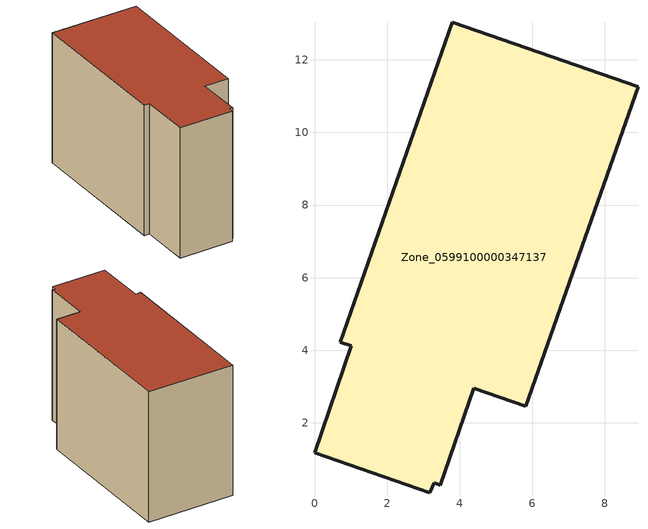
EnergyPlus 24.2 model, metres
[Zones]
Zone_0599100000347137
 floor ground (C_G): 3.31,0.34 3.18,0.06 0,1.17 1.01,4.12 0.71,4.22 3.8,13.04 8.92,11.27 5.83,2.45 4.39,2.95 3.46,0.28 z0
 wall outside (C_F): 5.83,2.45 8.92,11.27 3.8,13.04 0.71,4.22 1.01,4.12 0,1.17 3.18,0.06 3.31,0.34 3.46,0.28 4.39,2.95 5.83,2.45 z0:8.19
 roof outside (C_R): 3.46,0.28 4.39,2.95 5.83,2.45 8.92,11.27 3.8,13.04 0.71,4.22 1.01,4.12 0,1.17 3.18,0.06 3.31,0.34 z8.19
[BUILDING]
Pand.0599100000347137: North Axis=0; Terrain=City; Loads Convergence Tolerance Value=0.04; Temperature Convergence Tolerance Value=0.4; Solar Distribution=FullExterior; Maximum Number of Warmup Days=25; Minimum Number of Warmup Days=1
[Site:Location]
Rotterdam.The.Hague.AP_ZH_NLD Design_Conditions: Latitude=51.96; Longitude=4.45; Time Zone=1; Elevation=-4.5
[SITE:GROUNDTEMPERATURE:BUILDINGSURFACE]
18, 18, 18, 18, 18, 18, 18, 18, 18, 18, 18, 18
[MATERIAL] Thermal Absorptance=0.9; Solar Absorptance=0.7; Visible Absorptance=0.7
Name | Roughness | Thickness | Conductivity | Density | Specific Heat
G.TI.1992-2005 | MediumSmooth | 0.15 | 0.06 | 540 | 1210
F.TI.1992-2005 | Rough | 0.3 | 0.12 | 1920 | 840
R.TI.1992-2005 | MediumRough | 0.2 | 0.08 | 1500 | 1000
[CONSTRUCTION]
C_G: G.TI.1992-2005
C_F: F.TI.1992-2005
C_R: R.TI.1992-2005
[ZONE]
Zone_0599100000347137: Type=1; Multiplier=1; Ceiling Height=Autocalculate; Volume=Autocalculate; Floor Area=autocalculate; Part of Total Floor Area=Yes
[ZONEINFILTRATION:DESIGNFLOWRATE]
Infil_Zone_0599100000347137: Zone or ZoneList or Space or SpaceList=Zone_0599100000347137; Schedule=AlwaysOn; Design Flow Rate Calculation Method=Flow/Area; Flow Rate per Floor Area=0.0015; Constant Term Coefficient=1; Temperature Term Coefficient=0; Velocity Term Coefficient=0; Velocity Squared Term Coefficient=0
[HVACTEMPLATE:ZONE:IDEALLOADSAIRSYSTEM]
Zone_0599100000347137: Maximum Heating Supply Air Temperature=50; Minimum Cooling Supply Air Temperature=13; Maximum Heating Supply Air Humidity Ratio=0.0156; Minimum Cooling Supply Air Humidity Ratio=0.0077; Heating Limit=NoLimit; Cooling Limit=NoLimit; Dehumidification Control Type=ConstantSensibleHeatRatio; Cooling Sensible Heat Ratio=0.7; Dehumidification Setpoint=60; Humidification Control Type=None; Humidification Setpoint=30; Outdoor Air Method=None; Outdoor Air Flow Rate per Person=0.00944; Outdoor Air Flow Rate per Zone Floor Area=0; Outdoor Air Flow Rate per Zone=0; Demand Controlled Ventilation Type=None; Outdoor Air Economizer Type=NoEconomizer; Heat Recovery Type=None; Sensible Heat Recovery Effectiveness=0.7; Latent Heat Recovery Effectiveness=0.65
[ZONECONTROL:THERMOSTAT]
ThermostatControl_Zone_0599100000347137: Zone or ZoneList=Zone_0599100000347137; Control Type Schedule=DualSetpointControlType; Control 1=Thermostat_Zone_0599100000347137; Temperature Difference Between Cutout And Setpoint=0
[THERMOSTATSETPOINT:DUALSETPOINT]
Thermostat_Zone_0599100000347137: Heating Setpoint Temperature Schedule=HeatingSetpoint_Zone_0599100000347137; Cooling Setpoint Temperature Schedule=CoolingSetpoint_Zone_0599100000347137
[SCHEDULE:COMPACT]
HeatingSetpoint_Zone_0599100000347137: Through: 12/31, For: AllDays, Until: 24:00, 21
CoolingSetpoint_Zone_0599100000347137: Through: 12/31, For: AllDays, Until: 24:00, 24
DualSetpointControlType: Through: 12/31, For: AllDays, Until: 24:00, 4
AlwaysOn: Through: 12/31, For: AllDays, Until: 24:00, 1
